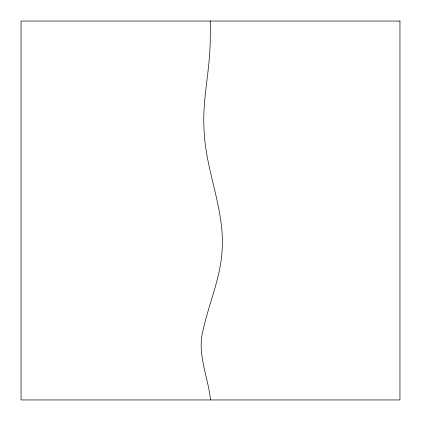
<?xml version="1.0" encoding="UTF-8"?>
<svg xmlns="http://www.w3.org/2000/svg" width="421" height="421" viewBox="0 0 421 421"><rect width="100%" height="100%" fill="white"/><g stroke="black" fill="none" stroke-linecap="round" stroke-linejoin="round"><path stroke-width="0.63" d="M210.5 21.05L210.142 44.731A334.221 334.221 0 0 1 209.442 56.572C207.763 78.953 203.259 101.145 203.811 123.669A186.356 186.356 0 0 0 204.406 135.509C206.874 170.316 221.267 203.164 222.346 238.128A134.583 134.583 0 0 1 222.125 249.969C220.725 277.271 209.253 302.51 203.406 328.906C196.323 353.03 208.169 376.3 210.5 399.95M399.95 21.05L21.05 21.05L21.05 399.95L399.95 399.95L399.95 21.05"/></g></svg>
